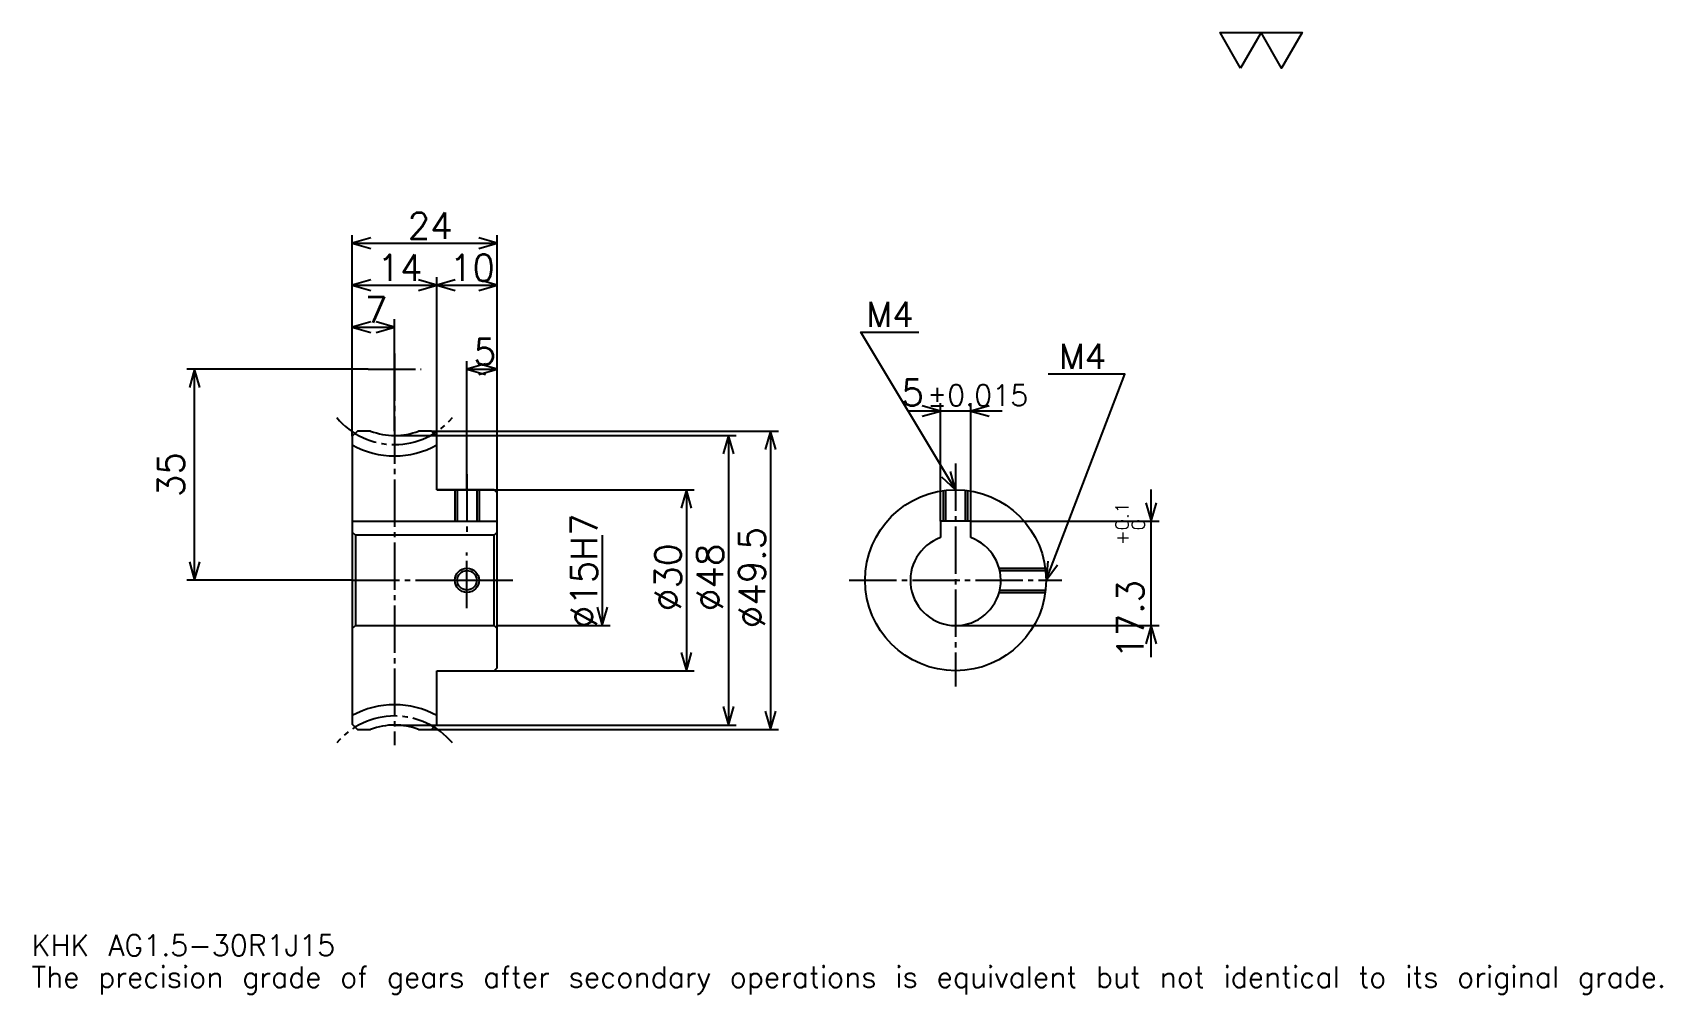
# Model space of a CAD drawing. Extents: x 9 to 279, y 3 to 163.
import ezdxf

# ---------------------------------------------------------------- set-up
doc = ezdxf.new("R2010")
doc.units = 0
doc.linetypes.add('DASHDOT', pattern=[10.451614, 7.83871, -0.870968, 0.870968, -0.870968])
doc.layers.get('0').update_dxf_attribs({"linetype": 'CONTINUOUS'})
doc.layers.add('DASHDOT', color=6, linetype='DASHDOT')
doc.styles.add('KANJI', font='TXT', dxfattribs={"bigfont": 'BIGFONT'})

msp = doc.modelspace()

# ---------------------------------------------------------------- linework, layer by layer
at = {"color": 5}
for p, q in [((61.838711, 96.604843), (61.838711, 129.064514)), ((61.838711, 127.758072), (85.838715, 127.758072)), ((85.838715, 96.604843), (85.838715, 129.064514)), ((75.838715, 96.604843), (75.838715, 122.096779)), ((61.838711, 120.790329), (75.838715, 120.790329)), ((75.838715, 120.790329), (85.838715, 120.790329)), ((61.838711, 113.822586), (68.838715, 113.822586)), ((68.838715, 96.604843), (68.838715, 115.129036)), ((80.838715, 96.604843), (80.838715, 108.161293)), ((64.451614, 106.854843), (34.403229, 106.854843)), ((35.709679, 71.854843), (35.709679, 106.854843)), ((80.838715, 106.854843), (85.838715, 106.854843)), ((159.306458, 81.654846), (159.306458, 101.225815)), ((164.306458, 81.654846), (164.306458, 101.225815)), ((169.532257, 99.919357), (154.080643, 99.919357)), ((61.838711, 95.733871), (61.838711, 96.604843)), ((68.838715, 95.854843), (85.838715, 95.854843)), ((74.967743, 96.604843), (85.838715, 96.604843)), ((75.838715, 95.733871), (75.838715, 96.604843)), ((80.838715, 86.854843), (80.838715, 96.604843)), ((80.838715, 86.854843), (80.838715, 96.604843)), ((85.838715, 96.604843), (132.435486, 96.604843)), ((85.838715, 86.354843), (85.838715, 96.604843)), ((85.838715, 95.854843), (125.467743, 95.854843)), ((124.161293, 95.854843), (124.161293, 47.854843)), ((131.129028, 96.604843), (131.129028, 47.104843)), ((75.838715, 86.854843), (85.838715, 86.854843)), ((85.838715, 86.854843), (118.5, 86.854843)), ((117.19355, 86.854843), (117.19355, 56.854843)), ((194.225815, 59.129036), (194.225815, 86.880646)), ((164.306458, 81.654846), (195.532272, 81.654846)), ((103.258072, 79.354843), (103.258072, 64.354843)), ((61.838711, 71.854843), (34.403229, 71.854843)), ((85.838715, 64.354843), (104.564514, 64.354843)), ((161.806458, 64.354843), (195.532272, 64.354843)), ((75.838715, 56.854843), (85.838715, 56.854843)), ((85.838715, 56.854843), (118.5, 56.854843)), ((68.838715, 47.854843), (85.838715, 47.854843)), ((74.967743, 47.104843), (85.838715, 47.104843)), ((85.838715, 47.854843), (125.467743, 47.854843)), ((85.838715, 47.104843), (132.435486, 47.104843))]:
    msp.add_line(p, q, dxfattribs=at)
at = {"color": 4}
for p, q in [((61.838711, 81.654846), (85.838715, 81.654846)), ((85.838715, 79.854843), (85.338715, 79.354843)), ((61.838711, 63.854843), (62.338711, 64.354843)), ((85.838715, 63.854843), (85.338715, 64.354843))]:
    msp.add_line(p, q, dxfattribs=at)
at = {"color": 7}
msp.add_lwpolyline([(209.032257, 156.7742), (205.635483, 162.661942), (219.22258, 162.661942), (215.825806, 156.7742), (212.429031, 162.661942), (209.032257, 156.7742)], dxfattribs=at)
at = {"color": 5}
for points in [[(64.8871, 128.629044), (61.838711, 127.758072), (64.8871, 126.8871)], [(82.790321, 126.8871), (85.838715, 127.758072), (82.790321, 128.629044)], [(64.8871, 121.661301), (61.838711, 120.790329), (64.8871, 119.919357)], [(72.790321, 119.919357), (75.838715, 120.790329), (72.790321, 121.661301)], [(78.8871, 121.661301), (75.838715, 120.790329), (78.8871, 119.919357)], [(82.790321, 119.919357), (85.838715, 120.790329), (82.790321, 121.661301)], [(64.8871, 114.693558), (61.838711, 113.822586), (64.8871, 112.951614)], [(65.790321, 112.951614), (68.838715, 113.822586), (65.790321, 114.693558)], [(161.806458, 86.854843), (146.129028, 112.983871), (155.709671, 112.983871)], [(36.580647, 103.806458), (35.709679, 106.854843), (34.838711, 103.806458)], [(83.8871, 107.725815), (80.838715, 106.854843), (83.8871, 105.983871)], [(82.790321, 105.983871), (85.838715, 106.854843), (82.790321, 107.725815)], [(176.806458, 71.854843), (189.870972, 106.016129), (177.154846, 106.016129)], [(156.258072, 99.048393), (159.306458, 99.919357), (156.258072, 100.790329)], [(167.354843, 100.790329), (164.306458, 99.919357), (167.354843, 99.048393)], [(125.032257, 92.806458), (124.161293, 95.854843), (123.290329, 92.806458)], [(132, 93.556458), (131.129028, 96.604843), (130.258072, 93.556458)], [(159.491226, 89.020706), (161.806458, 86.854843), (160.984924, 89.916924)], [(118.064514, 83.806458), (117.19355, 86.854843), (116.322586, 83.806458)], [(193.354843, 84.703232), (194.225815, 81.654846), (195.096786, 84.703232)], [(34.838711, 74.903229), (35.709679, 71.854843), (36.580647, 74.903229)], [(177.081848, 75.013229), (176.806458, 71.854843), (178.708862, 74.390999)], [(102.3871, 67.403229), (103.258072, 64.354843), (104.129036, 67.403229)], [(195.096786, 61.306458), (194.225815, 64.354843), (193.354843, 61.306458)], [(116.322586, 59.903229), (117.19355, 56.854843), (118.064514, 59.903229)], [(123.290329, 50.903229), (124.161293, 47.854843), (125.032257, 50.903229)], [(130.258072, 50.153229), (131.129028, 47.104843), (132, 50.153229)]]:
    msp.add_lwpolyline(points, dxfattribs=at)
at = {"color": 4}
for points in [[(64.846527, 96.604843), (62.709679, 96.604843), (61.838711, 95.733871), (61.838711, 63.854843)], [(75.838715, 86.854843), (75.838715, 95.733871), (74.967743, 96.604843), (72.830887, 96.604843)], [(75.838715, 56.854843), (85.338715, 56.854843), (85.838715, 57.354843), (85.838715, 86.354843), (85.338715, 86.854843), (75.838715, 86.854843)], [(78.838715, 86.854843), (78.838715, 81.654846)], [(79.218712, 86.854843), (79.218712, 81.654846)], [(82.45871, 86.854843), (82.45871, 81.654846)], [(82.838715, 86.854843), (82.838715, 81.654846)], [(159.806458, 81.654846), (159.806458, 86.720909)], [(160.186447, 81.654846), (160.186447, 86.767105)], [(163.426453, 81.654846), (163.426453, 86.767105)], [(163.806458, 81.654846), (163.806458, 86.720909)], [(164.306458, 78.925911), (164.306458, 81.654846), (159.306458, 81.654846), (159.306458, 78.925911)], [(61.838711, 79.854843), (62.338711, 79.354843), (62.338711, 64.354843), (85.338715, 64.354843), (85.338715, 79.354843), (62.338711, 79.354843)], [(169.034866, 73.854843), (176.672516, 73.854843)], [(169.12941, 73.474846), (176.718719, 73.474846)], [(169.12941, 70.23484), (176.718719, 70.23484)], [(169.034866, 69.854843), (176.672516, 69.854843)], [(61.838711, 63.854843), (61.838711, 47.975811), (62.709679, 47.104843), (64.846527, 47.104843)], [(72.830887, 47.104843), (74.967743, 47.104843), (75.838715, 47.975811), (75.838715, 56.854843)]]:
    msp.add_lwpolyline(points, dxfattribs=at)
for centre, radius in [((161.806458, 71.854843), 15), ((80.838715, 71.854843), 1.62)]:
    msp.add_circle(centre, radius, dxfattribs=at)
at = {"color": 7}
msp.add_circle((80.838715, 71.854843), 2, dxfattribs=at)
at = {"color": 4}
for centre, radius, start, end in [((68.838715, 106.854843), 11, 248.72003407, 291.27996593), ((68.838715, 106.854843), 14.375, 240.85926197, 299.14073803), ((161.806458, 71.854843), 7.5, 109.47122094, 70.52877906), ((68.838715, 36.854843), 14.375, 60.85926197, 119.14073803), ((68.838715, 36.854843), 11, 68.72003407, 111.27996593)]:
    msp.add_arc(centre, radius, start, end, dxfattribs=at)
at = {"layer": 'DASHDOT', "color": 7}
for p, q in [((68.838715, 109.467743), (68.838715, 44.49194)), ((64.451614, 106.854843), (73.225807, 106.854843)), ((161.806458, 91.209686), (161.806458, 54.24194)), ((61.838711, 71.854843), (88.451614, 71.854843)), ((144.193542, 71.854843), (179.419357, 71.854843))]:
    msp.add_line(p, q, dxfattribs=at)
for points in [[(80.838715, 89.467743), (80.838715, 79.041939)], [(80.838715, 67.241943), (80.838715, 76.467743)], [(76.225807, 71.854843), (85.451614, 71.854843)]]:
    msp.add_lwpolyline(points, dxfattribs=at)
for centre, start, end in [((68.838715, 106.854843), 220.00000049, 319.99999951), ((68.838715, 36.854843), 40.00000049, 139.99999951)]:
    msp.add_arc(centre, 12.5, start, end, dxfattribs=at)

# ---------------------------------------------------------------- texts
at = {"color": 7, "style": 'KANJI'}
for s, height, p in [('24', 4.354839, (71.008064, 128.454849)), ('14', 4.354839, (66.008064, 121.487106)), ('10', 4.354839, (78.008064, 121.487106)), ('7', 4.354839, (63.923389, 114.519363)), ('M4', 4.180645, (147, 113.854843)), ('5', 4.354839, (81.923386, 107.55162)), ('M4', 4.180645, (178.896774, 106.8871)), ('5', 4.354839, (152.8172, 100.790329)), ('%%p0.015', 3.483871, (157.12796, 100.790329)), ('KHK AG1.5-30R1J15', 3.483871, (8.709678, 9.580646)), ('The precision grade of gears after secondary operations is equivalent but not identical to its original grade.', 3.483871, (8.709678, 4.354839))]:
    msp.add_text(s, height=height, dxfattribs=at).set_placement(p)
for s, height, p in [('35', 4.354839, (33.967743, 85.653229)), ('0.1', 2.177419, (190.480652, 80.145813)), ('%%c15H7', 4.354839, (102.3871, 63.907265)), ('0', 2.177419, (193.180649, 80.145813)), ('%%c49.5', 4.354839, (130.258072, 63.907261)), ('+', 2.177419, (190.480652, 77.707108)), ('%%c30', 4.354839, (116.322586, 66.737907)), ('%%c48', 4.354839, (123.290329, 66.737907)), ('17.3', 4.354839, (192.919357, 58.857639))]:
    msp.add_text(s, height=height, rotation=90, dxfattribs=at).set_placement(p)

doc.saveas('drawing.dxf')
